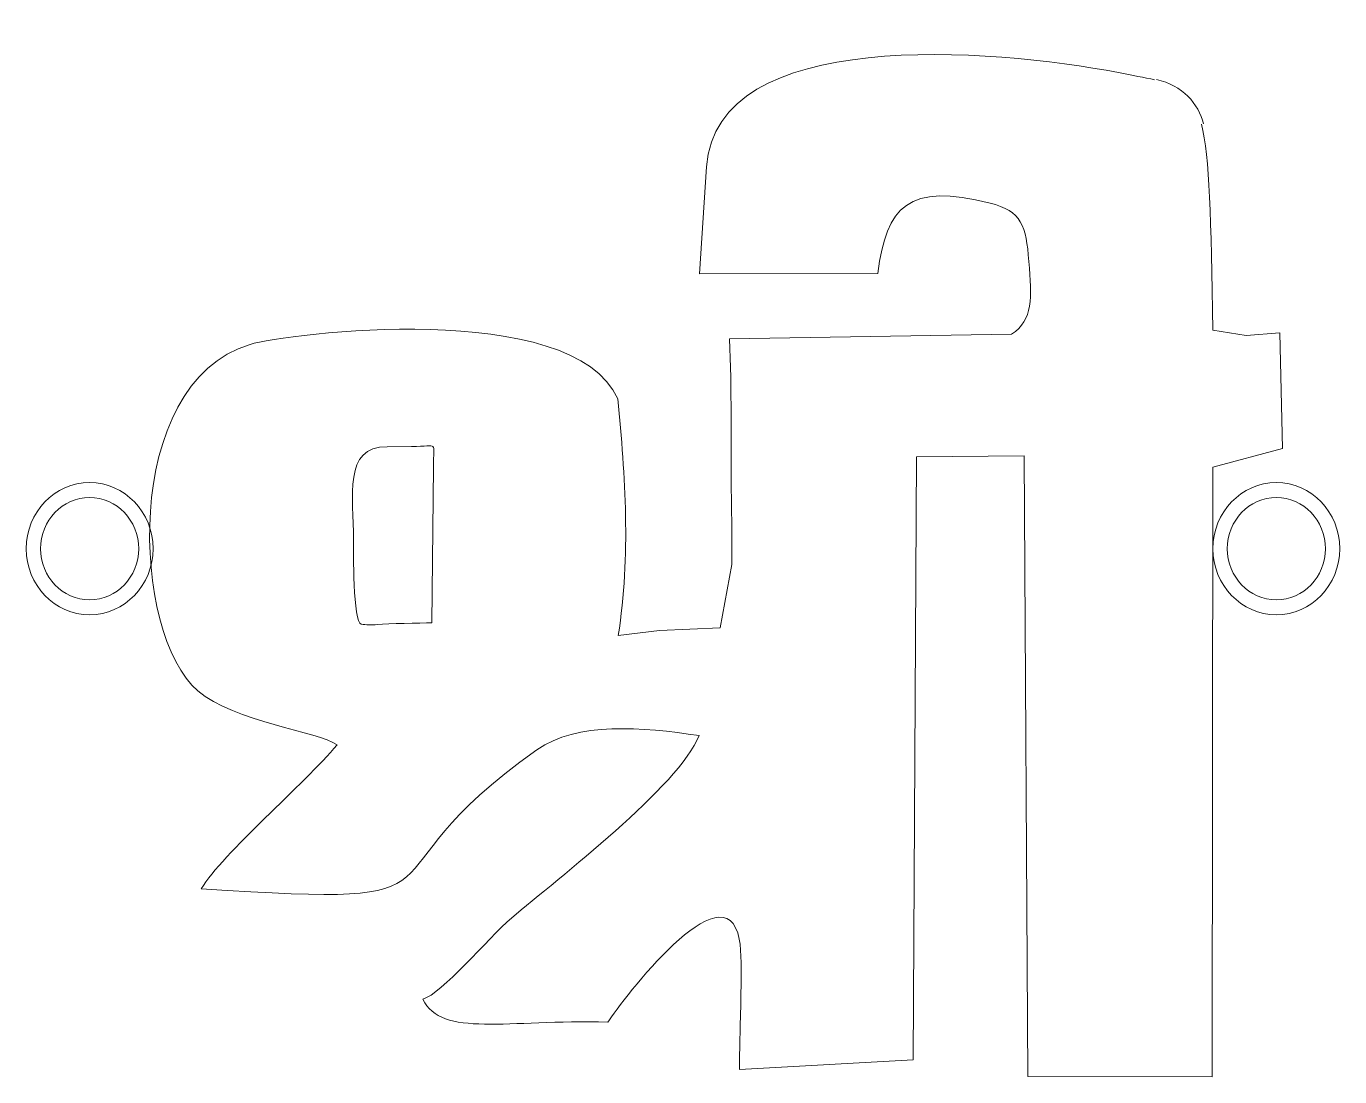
# Model space of a CAD drawing. Header units: millimetres. Extents: x -70.2 to 8.7, y -20.3 to 42.7.
import ezdxf

# ---------------------------------------------------------------- set-up
doc = ezdxf.new("R2010")
doc.units = ezdxf.units.MM
doc.header["$MEASUREMENT"] = 0
doc.layers.add('Layer 1', color=7, linetype='Continuous')

msp = doc.modelspace()

# ---------------------------------------------------------------- linework, layer by layer
at = {"layer": 'Layer 1', "color": 250, "lineweight": 9}
for centre, major_axis, ratio in [((-66.361, 11.3707), (0, 3.9618), 0.9600182), ((4.8587, 11.3707), (0, 3.9618), 0.9600182), ((-66.361, 11.3707), (0, 3.0672), 0.9599961), ((4.8587, 11.3707), (0, 3.0672), 0.9599961)]:
    msp.add_ellipse(centre, major_axis=major_axis, ratio=ratio, dxfattribs=at)
for points, knots in [([(-2.4527, 39.4931), (-3.0564, 39.6358), (-3.772, 39.7566), (-4.622, 39.9213), (-4.622, 39.9213), (-12.2482, 41.3995), (-28.7873, 42.7007), (-29.3314, 34.2776), (-29.3314, 34.2776), (-29.3314, 34.2776), (-29.7553, 27.8612), (-29.7553, 27.8612), (-29.7553, 27.8612), (-29.7553, 27.8612), (-19.0504, 27.8837), (-19.0504, 27.8837), (-19.0504, 27.8837), (-18.5641, 31.9056), (-17.2051, 33.3244), (-12.3242, 32.0985), (-12.3242, 32.0985), (-10.4372, 31.6245), (-10.1528, 30.7305), (-9.995, 28.6021), (-9.995, 28.6021), (-9.8306, 26.3798), (-9.7045, 25.126), (-11.0383, 24.2317), (-11.0383, 24.2317), (-11.0383, 24.2317), (-27.9524, 23.947), (-27.9524, 23.947), (-27.9524, 23.947), (-27.8261, 20.9117), (-27.8755, 17.8457), (-27.8524, 14.8), (-27.8524, 14.8), (-27.8418, 13.3646), (-27.7886, 11.8379), (-27.825, 10.4128), (-27.825, 10.4128), (-27.825, 10.4128), (-28.5289, 6.6263), (-28.5289, 6.6263), (-28.5289, 6.6263), (-28.5289, 6.6263), (-32.1714, 6.4611), (-32.1714, 6.4611), (-32.1714, 6.4611), (-32.1714, 6.4611), (-34.6368, 6.1542), (-34.6368, 6.1542), (-34.6368, 6.1542), (-33.8882, 10.9773), (-34.2115, 15.7319), (-34.6595, 20.353), (-34.6595, 20.353), (-37.4038, 26.4477), (-54.6034, 24.2667), (-56.7362, 23.6226), (-56.7362, 23.6226), (-64.5315, 21.2682), (-63.8367, 6.1914), (-59.8731, 2.8441), (-59.8731, 2.8441), (-57.6787, 0.9908), (-52.6079, 0.3995), (-51.5131, -0.394), (-51.5131, -0.394), (-53.4554, -2.7193), (-58.3864, -6.9133), (-59.6605, -9.0239), (-59.6605, -9.0239), (-42.228, -10.1604), (-50.9673, -8.7524), (-39.5188, -0.6932), (-39.5188, -0.6932), (-37.0961, 1.0124), (-33.2035, 0.6669), (-29.7898, 0.162), (-29.7898, 0.162), (-30.9614, -2.85), (-38.2491, -8.4093), (-41.0296, -10.7775), (-41.0296, -10.7775), (-42.5119, -12.04), (-45.2181, -15.326), (-46.3686, -15.651), (-46.3686, -15.651), (-45.226, -17.9689), (-41.332, -16.8557), (-35.2626, -17.0261), (-35.2626, -17.0261), (-34.3781, -15.6786), (-28.2489, -7.6139), (-27.3705, -12.0501), (-27.3705, -12.0501), (-27.2214, -12.8017), (-27.2609, -14.1067), (-27.2694, -14.9043), (-27.2694, -14.9043), (-27.2872, -16.5524), (-27.3505, -18.1991), (-27.362, -19.8584), (-27.362, -19.8584), (-27.362, -19.8584), (-16.9306, -19.2759), (-16.9306, -19.2759), (-16.9306, -19.2759), (-16.9306, -19.2759), (-16.7472, 16.8755), (-16.7472, 16.8755), (-16.7472, 16.8755), (-16.7472, 16.8755), (-10.2758, 16.9451), (-10.2758, 16.9451), (-10.2758, 16.9451), (-10.2758, 16.9451), (-10.0479, -20.279), (-10.0479, -20.279), (-10.0479, -20.279), (-10.0479, -20.279), (1.014, -20.2976), (1.014, -20.2976), (1.014, -20.2976), (1.014, -20.2976), (1.0425, 16.25), (1.0425, 16.25), (1.0425, 16.25), (1.0425, 16.25), (5.2242, 17.3747), (5.2242, 17.3747), (5.2242, 17.3747), (5.2242, 17.3747), (5.0768, 24.315), (5.0768, 24.315), (5.0768, 24.315), (5.0768, 24.315), (3.0451, 24.1495), (3.0451, 24.1495), (3.0451, 24.1495), (3.0451, 24.1495), (1.0554, 24.4678), (1.0554, 24.4678), (1.0554, 24.4678), (0.9215, 31.2468), (0.8685, 34.8407), (0.361, 36.8374)], [0, 0, 0, 0, 0.0263158, 0.0263158, 0.0263158, 0.0263158, 0.0526316, 0.0526316, 0.0526316, 0.0526316, 0.0789474, 0.0789474, 0.0789474, 0.0789474, 0.1052632, 0.1052632, 0.1052632, 0.1052632, 0.1315789, 0.1315789, 0.1315789, 0.1315789, 0.1578947, 0.1578947, 0.1578947, 0.1578947, 0.1842105, 0.1842105, 0.1842105, 0.1842105, 0.2105263, 0.2105263, 0.2105263, 0.2105263, 0.2368421, 0.2368421, 0.2368421, 0.2368421, 0.2631579, 0.2631579, 0.2631579, 0.2631579, 0.2894737, 0.2894737, 0.2894737, 0.2894737, 0.3157895, 0.3157895, 0.3157895, 0.3157895, 0.3421053, 0.3421053, 0.3421053, 0.3421053, 0.3684211, 0.3684211, 0.3684211, 0.3684211, 0.3947368, 0.3947368, 0.3947368, 0.3947368, 0.4210526, 0.4210526, 0.4210526, 0.4210526, 0.4473684, 0.4473684, 0.4473684, 0.4473684, 0.4736842, 0.4736842, 0.4736842, 0.4736842, 0.5, 0.5, 0.5, 0.5, 0.5263158, 0.5263158, 0.5263158, 0.5263158, 0.5526316, 0.5526316, 0.5526316, 0.5526316, 0.5789474, 0.5789474, 0.5789474, 0.5789474, 0.6052632, 0.6052632, 0.6052632, 0.6052632, 0.6315789, 0.6315789, 0.6315789, 0.6315789, 0.6578947, 0.6578947, 0.6578947, 0.6578947, 0.6842105, 0.6842105, 0.6842105, 0.6842105, 0.7105263, 0.7105263, 0.7105263, 0.7105263, 0.7368421, 0.7368421, 0.7368421, 0.7368421, 0.7631579, 0.7631579, 0.7631579, 0.7631579, 0.7894737, 0.7894737, 0.7894737, 0.7894737, 0.8157895, 0.8157895, 0.8157895, 0.8157895, 0.8421053, 0.8421053, 0.8421053, 0.8421053, 0.8684211, 0.8684211, 0.8684211, 0.8684211, 0.8947368, 0.8947368, 0.8947368, 0.8947368, 0.9210526, 0.9210526, 0.9210526, 0.9210526, 0.9473684, 0.9473684, 0.9473684, 0.9473684, 1, 1, 1, 1]), ([(-48.5024, 17.4819), (-48.5024, 17.4819), (-47.0453, 17.5051), (-47.0453, 17.5051), (-47.0453, 17.5051), (-45.3411, 17.4797), (-45.7589, 17.9219), (-45.7181, 16.2535), (-45.7181, 16.2535), (-45.7181, 16.2535), (-45.8269, 6.932), (-45.8269, 6.932), (-45.8269, 6.932), (-46.5437, 6.903), (-48.4611, 6.8794), (-49.0669, 6.8238), (-49.0669, 6.8238), (-49.4943, 6.7844), (-49.7551, 6.7967), (-50.0688, 6.8435), (-50.0688, 6.8435), (-50.5653, 6.9175), (-50.5226, 11.3387), (-50.5204, 11.8943), (-50.5204, 11.8943), (-50.5081, 14.4751), (-51.19, 17.5095), (-48.5024, 17.4819)], [0, 0, 0, 0, 0.125, 0.125, 0.125, 0.125, 0.25, 0.25, 0.25, 0.25, 0.375, 0.375, 0.375, 0.375, 0.5, 0.5, 0.5, 0.5, 0.625, 0.625, 0.625, 0.625, 0.75, 0.75, 0.75, 0.75, 1, 1, 1, 1])]:
    msp.add_open_spline(points, degree=3, knots=knots, dxfattribs=at)
msp.add_open_spline([(0.48, 36.8506), (0.1913, 38.0603), (-0.7709, 39.1649), (-2.3337, 39.5063)], degree=3, dxfattribs=at)

doc.saveas('drawing.dxf')
